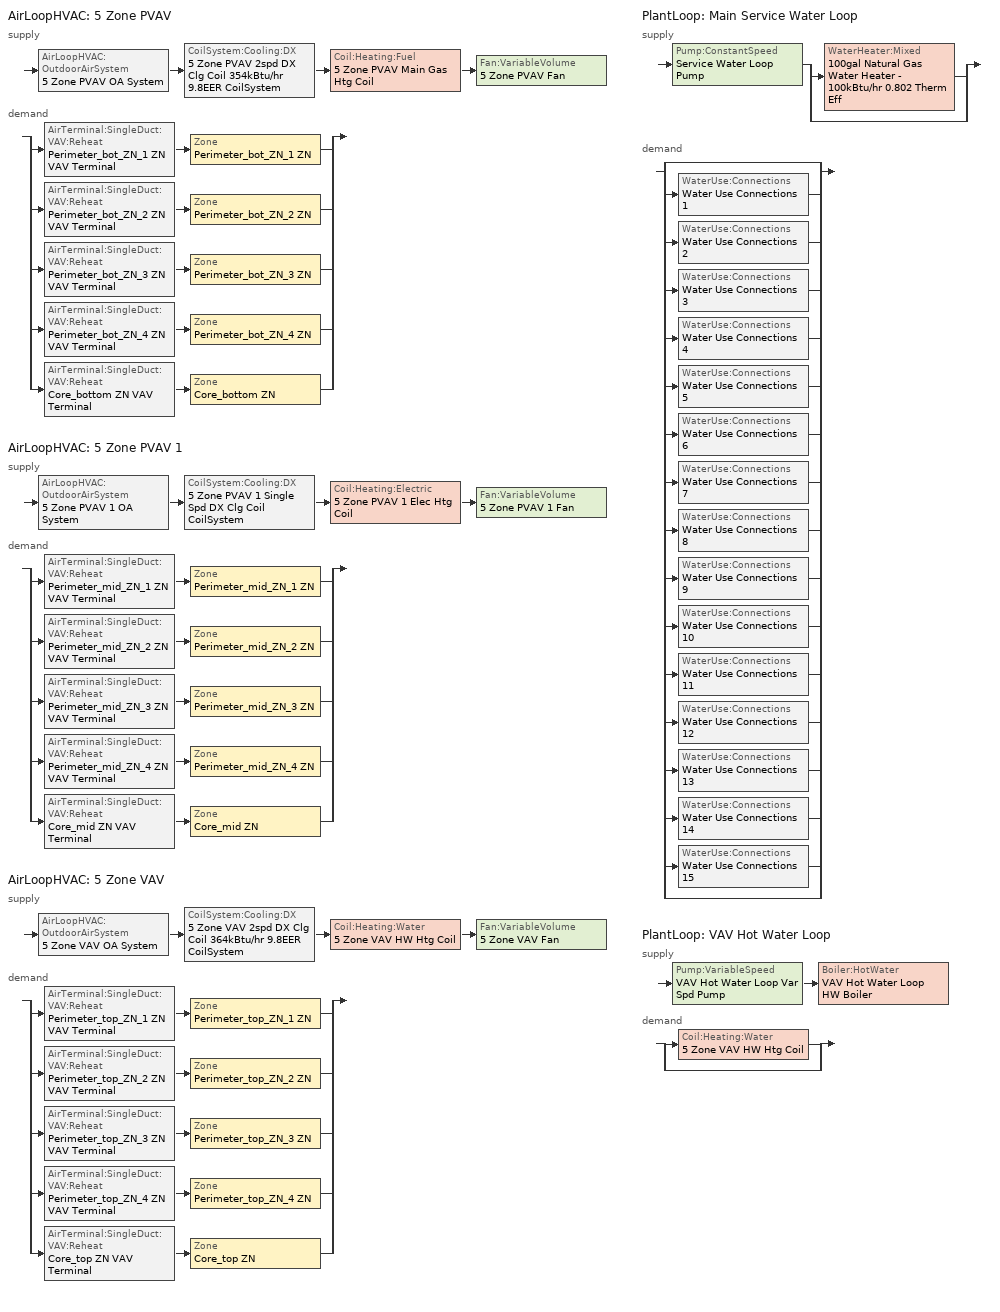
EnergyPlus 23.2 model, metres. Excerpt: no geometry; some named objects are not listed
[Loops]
AirLoopHVAC '5 Zone PVAV'
 supply: AirLoopHVAC:OutdoorAirSystem '5 Zone PVAV OA System' > CoilSystem:Cooling:DX '5 Zone PVAV 2spd DX Clg Coil 354kBtu/hr 9.8EER CoilSystem' > Coil:Heating:Fuel '5 Zone PVAV Main Gas Htg Coil' > Fan:VariableVolume '5 Zone PVAV Fan'
 demand: split
  | AirTerminal:SingleDuct:VAV:Reheat 'Perimeter_bot_ZN_1 ZN VAV Terminal' > Zone 'Perimeter_bot_ZN_1 ZN'
  | AirTerminal:SingleDuct:VAV:Reheat 'Perimeter_bot_ZN_2 ZN VAV Terminal' > Zone 'Perimeter_bot_ZN_2 ZN'
  | AirTerminal:SingleDuct:VAV:Reheat 'Perimeter_bot_ZN_3 ZN VAV Terminal' > Zone 'Perimeter_bot_ZN_3 ZN'
  | AirTerminal:SingleDuct:VAV:Reheat 'Perimeter_bot_ZN_4 ZN VAV Terminal' > Zone 'Perimeter_bot_ZN_4 ZN'
  | AirTerminal:SingleDuct:VAV:Reheat 'Core_bottom ZN VAV Terminal' > Zone 'Core_bottom ZN'
AirLoopHVAC '5 Zone PVAV 1'
 supply: AirLoopHVAC:OutdoorAirSystem '5 Zone PVAV 1 OA System' > CoilSystem:Cooling:DX '5 Zone PVAV 1 Single Spd DX Clg Coil CoilSystem' > Coil:Heating:Electric '5 Zone PVAV 1 Elec Htg Coil' > Fan:VariableVolume '5 Zone PVAV 1 Fan'
 demand: split
  | AirTerminal:SingleDuct:VAV:Reheat 'Perimeter_mid_ZN_1 ZN VAV Terminal' > Zone 'Perimeter_mid_ZN_1 ZN'
  | AirTerminal:SingleDuct:VAV:Reheat 'Perimeter_mid_ZN_2 ZN VAV Terminal' > Zone 'Perimeter_mid_ZN_2 ZN'
  | AirTerminal:SingleDuct:VAV:Reheat 'Perimeter_mid_ZN_3 ZN VAV Terminal' > Zone 'Perimeter_mid_ZN_3 ZN'
  | AirTerminal:SingleDuct:VAV:Reheat 'Perimeter_mid_ZN_4 ZN VAV Terminal' > Zone 'Perimeter_mid_ZN_4 ZN'
  | AirTerminal:SingleDuct:VAV:Reheat 'Core_mid ZN VAV Terminal' > Zone 'Core_mid ZN'
AirLoopHVAC '5 Zone VAV'
 supply: AirLoopHVAC:OutdoorAirSystem '5 Zone VAV OA System' > CoilSystem:Cooling:DX '5 Zone VAV 2spd DX Clg Coil 364kBtu/hr 9.8EER CoilSystem' > Coil:Heating:Water '5 Zone VAV HW Htg Coil' > Fan:VariableVolume '5 Zone VAV Fan'
 demand: split
  | AirTerminal:SingleDuct:VAV:Reheat 'Perimeter_top_ZN_1 ZN VAV Terminal' > Zone 'Perimeter_top_ZN_1 ZN'
  | AirTerminal:SingleDuct:VAV:Reheat 'Perimeter_top_ZN_2 ZN VAV Terminal' > Zone 'Perimeter_top_ZN_2 ZN'
  | AirTerminal:SingleDuct:VAV:Reheat 'Perimeter_top_ZN_3 ZN VAV Terminal' > Zone 'Perimeter_top_ZN_3 ZN'
  | AirTerminal:SingleDuct:VAV:Reheat 'Perimeter_top_ZN_4 ZN VAV Terminal' > Zone 'Perimeter_top_ZN_4 ZN'
  | AirTerminal:SingleDuct:VAV:Reheat 'Core_top ZN VAV Terminal' > Zone 'Core_top ZN'
PlantLoop 'Main Service Water Loop'
 supply: Pump:ConstantSpeed 'Service Water Loop Pump' > split
  | WaterHeater:Mixed '100gal Natural Gas Water Heater - 100kBtu/hr 0.802 Therm Eff'
  | bypass
 demand: split
  | bypass
  | WaterUse:Connections 'Water Use Connections 1'
  | WaterUse:Connections 'Water Use Connections 2'
  | WaterUse:Connections 'Water Use Connections 3'
  | WaterUse:Connections 'Water Use Connections 4'
  | WaterUse:Connections 'Water Use Connections 5'
  | WaterUse:Connections 'Water Use Connections 6'
  | WaterUse:Connections 'Water Use Connections 7'
  | WaterUse:Connections 'Water Use Connections 8'
  | WaterUse:Connections 'Water Use Connections 9'
  | WaterUse:Connections 'Water Use Connections 10'
  | WaterUse:Connections 'Water Use Connections 11'
  | WaterUse:Connections 'Water Use Connections 12'
  | WaterUse:Connections 'Water Use Connections 13'
  | WaterUse:Connections 'Water Use Connections 14'
  | WaterUse:Connections 'Water Use Connections 15'
  | bypass
PlantLoop 'VAV Hot Water Loop'
 supply: Pump:VariableSpeed 'VAV Hot Water Loop Var Spd Pump' > Boiler:HotWater 'VAV Hot Water Loop HW Boiler'
 demand: split
  | Coil:Heating:Water '5 Zone VAV HW Htg Coil'
  | bypass
[ZoneControl:Thermostat] Temperature Difference Between Cutout And Setpoint {deltaC}=0
Name | Zone or ZoneList | Control Type Schedule | Control 1
Core_bottom ZN Thermostat | Core_bottom ZN | Core_bottom ZN Thermostat Schedule | Office WholeBuilding - Md Office Thermostat 1
Core_mid ZN Thermostat | Core_mid ZN | Core_mid ZN Thermostat Schedule | Office WholeBuilding - Md Office Thermostat 2
Core_top ZN Thermostat | Core_top ZN | Core_top ZN Thermostat Schedule | Office WholeBuilding - Md Office Thermostat 3
Perimeter_bot_ZN_1 ZN Thermostat | Perimeter_bot_ZN_1 ZN | Perimeter_bot_ZN_1 ZN Thermostat Schedule | Office WholeBuilding - Md Office Thermostat 4
Perimeter_bot_ZN_2 ZN Thermostat | Perimeter_bot_ZN_2 ZN | Perimeter_bot_ZN_2 ZN Thermostat Schedule | Office WholeBuilding - Md Office Thermostat 5
Perimeter_bot_ZN_3 ZN Thermostat | Perimeter_bot_ZN_3 ZN | Perimeter_bot_ZN_3 ZN Thermostat Schedule | Office WholeBuilding - Md Office Thermostat 6
Perimeter_bot_ZN_4 ZN Thermostat | Perimeter_bot_ZN_4 ZN | Perimeter_bot_ZN_4 ZN Thermostat Schedule | Office WholeBuilding - Md Office Thermostat 7
Perimeter_mid_ZN_1 ZN Thermostat | Perimeter_mid_ZN_1 ZN | Perimeter_mid_ZN_1 ZN Thermostat Schedule | Office WholeBuilding - Md Office Thermostat 8
Perimeter_mid_ZN_2 ZN Thermostat | Perimeter_mid_ZN_2 ZN | Perimeter_mid_ZN_2 ZN Thermostat Schedule | Office WholeBuilding - Md Office Thermostat 9
Perimeter_mid_ZN_3 ZN Thermostat | Perimeter_mid_ZN_3 ZN | Perimeter_mid_ZN_3 ZN Thermostat Schedule | Office WholeBuilding - Md Office Thermostat 10
Perimeter_mid_ZN_4 ZN Thermostat | Perimeter_mid_ZN_4 ZN | Perimeter_mid_ZN_4 ZN Thermostat Schedule | Office WholeBuilding - Md Office Thermostat 11
Perimeter_top_ZN_1 ZN Thermostat | Perimeter_top_ZN_1 ZN | Perimeter_top_ZN_1 ZN Thermostat Schedule | Office WholeBuilding - Md Office Thermostat 12
Perimeter_top_ZN_2 ZN Thermostat | Perimeter_top_ZN_2 ZN | Perimeter_top_ZN_2 ZN Thermostat Schedule | Office WholeBuilding - Md Office Thermostat 13
Perimeter_top_ZN_3 ZN Thermostat | Perimeter_top_ZN_3 ZN | Perimeter_top_ZN_3 ZN Thermostat Schedule | Office WholeBuilding - Md Office Thermostat 14
Perimeter_top_ZN_4 ZN Thermostat | Perimeter_top_ZN_4 ZN | Perimeter_top_ZN_4 ZN Thermostat Schedule | Office WholeBuilding - Md Office Thermostat 15
[ThermostatSetpoint:DualSetpoint] Heating Setpoint Temperature Schedule=OfficeMedium HTGSETP_SCH_YES_OPTIMUM; Cooling Setpoint Temperature Schedule=OfficeMedium CLGSETP_SCH_YES_OPTIMUM
Office WholeBuilding - Md Office Thermostat 1; Office WholeBuilding - Md Office Thermostat 2; Office WholeBuilding - Md Office Thermostat 3; Office WholeBuilding - Md Office Thermostat 4; Office WholeBuilding - Md Office Thermostat 5; Office WholeBuilding - Md Office Thermostat 6; Office WholeBuilding - Md Office Thermostat 7; Office WholeBuilding - Md Office Thermostat 8; Office WholeBuilding - Md Office Thermostat 9; Office WholeBuilding - Md Office Thermostat 10; Office WholeBuilding - Md Office Thermostat 11; Office WholeBuilding - Md Office Thermostat 12; Office WholeBuilding - Md Office Thermostat 13; Office WholeBuilding - Md Office Thermostat 14; Office WholeBuilding - Md Office Thermostat 15
[AirTerminal:SingleDuct:VAV:Reheat] Availability Schedule=Always On Discrete; Maximum Air Flow Rate {m3/s}=Autosize; Zone Minimum Air Flow Input Method=Constant; Fixed Minimum Air Flow Rate {m3/s}=0; Maximum Hot Water or Steam Flow Rate {m3/s}=Autosize; Minimum Hot Water or Steam Flow Rate {m3/s}=0; Convergence Tolerance=0.001; Damper Heating Action=Normal; Maximum Flow per Zone Floor Area During Reheat {m3/s-m2}=Autocalculate; Maximum Flow Fraction During Reheat=Autocalculate; Maximum Reheat Air Temperature {C}=50
Name | Constant Minimum Air Flow Fraction | Reheat Coil
Core_bottom ZN VAV Terminal | 0.3 | Core_bottom ZN Electric Reheat Coil
Core_mid ZN VAV Terminal | 0.346208 | Core_mid ZN Electric Reheat Coil
Core_top ZN VAV Terminal | 0.341937 | Core_top ZN Electric Reheat Coil
Perimeter_bot_ZN_1 ZN VAV Terminal | 0.3 | Perimeter_bot_ZN_1 ZN Electric Reheat Coil
Perimeter_bot_ZN_2 ZN VAV Terminal | 0.3 | Perimeter_bot_ZN_2 ZN Electric Reheat Coil
Perimeter_bot_ZN_3 ZN VAV Terminal | 0.306262 | Perimeter_bot_ZN_3 ZN Electric Reheat Coil
Perimeter_bot_ZN_4 ZN VAV Terminal | 0.3 | Perimeter_bot_ZN_4 ZN Electric Reheat Coil
Perimeter_mid_ZN_1 ZN VAV Terminal | 0.3 | Perimeter_mid_ZN_1 ZN Electric Reheat Coil
Perimeter_mid_ZN_2 ZN VAV Terminal | 0.3 | Perimeter_mid_ZN_2 ZN Electric Reheat Coil
Perimeter_mid_ZN_3 ZN VAV Terminal | 0.3 | Perimeter_mid_ZN_3 ZN Electric Reheat Coil
Perimeter_mid_ZN_4 ZN VAV Terminal | 0.3 | Perimeter_mid_ZN_4 ZN Electric Reheat Coil
Perimeter_top_ZN_1 ZN VAV Terminal | 0.3 | Perimeter_top_ZN_1 ZN Electric Reheat Coil
Perimeter_top_ZN_2 ZN VAV Terminal | 0.3 | Perimeter_top_ZN_2 ZN Electric Reheat Coil
Perimeter_top_ZN_3 ZN VAV Terminal | 0.3 | Perimeter_top_ZN_3 ZN Electric Reheat Coil
Perimeter_top_ZN_4 ZN VAV Terminal | 0.3 | Perimeter_top_ZN_4 ZN Electric Reheat Coil
[Coil:Heating:Electric] Efficiency=1; Nominal Capacity {W}=Autosize
Name | Availability Schedule
Core_bottom ZN Electric Reheat Coil; Core_mid ZN Electric Reheat Coil; Core_top ZN Electric Reheat Coil; Perimeter_bot_ZN_1 ZN Electric Reheat Coil; Perimeter_bot_ZN_2 ZN Electric Reheat Coil; Perimeter_bot_ZN_3 ZN Electric Reheat Coil; Perimeter_bot_ZN_4 ZN Electric Reheat Coil; Perimeter_mid_ZN_1 ZN Electric Reheat Coil; Perimeter_mid_ZN_2 ZN Electric Reheat Coil; Perimeter_mid_ZN_3 ZN Electric Reheat Coil; Perimeter_mid_ZN_4 ZN Electric Reheat Coil; Perimeter_top_ZN_1 ZN Electric Reheat Coil; Perimeter_top_ZN_2 ZN Electric Reheat Coil; Perimeter_top_ZN_3 ZN Electric Reheat Coil; Perimeter_top_ZN_4 ZN Electric Reheat Coil | Always On Discrete
5 Zone PVAV 1 Elec Htg Coil | Always On Discrete hvac_library
[Zone equipment]
Core_bottom ZN: Core_bottom ZN VAV Terminal
Core_mid ZN: Core_mid ZN VAV Terminal
Core_top ZN: Core_top ZN VAV Terminal
Perimeter_bot_ZN_1 ZN: Perimeter_bot_ZN_1 ZN VAV Terminal
Perimeter_bot_ZN_2 ZN: Perimeter_bot_ZN_2 ZN VAV Terminal
Perimeter_bot_ZN_3 ZN: Perimeter_bot_ZN_3 ZN VAV Terminal
Perimeter_bot_ZN_4 ZN: Perimeter_bot_ZN_4 ZN VAV Terminal
Perimeter_mid_ZN_1 ZN: Perimeter_mid_ZN_1 ZN VAV Terminal
Perimeter_mid_ZN_2 ZN: Perimeter_mid_ZN_2 ZN VAV Terminal
Perimeter_mid_ZN_3 ZN: Perimeter_mid_ZN_3 ZN VAV Terminal
Perimeter_mid_ZN_4 ZN: Perimeter_mid_ZN_4 ZN VAV Terminal
Perimeter_top_ZN_1 ZN: Perimeter_top_ZN_1 ZN VAV Terminal
Perimeter_top_ZN_2 ZN: Perimeter_top_ZN_2 ZN VAV Terminal
Perimeter_top_ZN_3 ZN: Perimeter_top_ZN_3 ZN VAV Terminal
Perimeter_top_ZN_4 ZN: Perimeter_top_ZN_4 ZN VAV Terminal
[Sizing:Zone] Zone Cooling Design Supply Air Temperature Input Method=SupplyAirTemperature; Zone Cooling Design Supply Air Temperature {C}=12.7778; Zone Cooling Design Supply Air Temperature Difference {deltaC}=11.11; Zone Heating Design Supply Air Temperature Input Method=SupplyAirTemperature; Zone Heating Design Supply Air Temperature {C}=50; Zone Heating Design Supply Air Temperature Difference {deltaC}=11.11; Zone Cooling Design Supply Air Humidity Ratio {kgWater/kgDryAir}=0.0085; Zone Heating Design Supply Air Humidity Ratio {kgWater/kgDryAir}=0.008; Cooling Design Air Flow Method=DesignDay; Cooling Design Air Flow Rate {m3/s}=0; Cooling Minimum Air Flow per Zone Floor Area {m3/s-m2}=0.000762; Cooling Minimum Air Flow {m3/s}=0; Cooling Minimum Air Flow Fraction=0; Heating Design Air Flow Method=DesignDay; Heating Design Air Flow Rate {m3/s}=0; Heating Maximum Air Flow per Zone Floor Area {m3/s-m2}=0.002032; Heating Maximum Air Flow {m3/s}=0.141576; Heating Maximum Air Flow Fraction=0.3; Account for Dedicated Outdoor Air System=No; Zone Load Sizing Method=Sensible Load Only No Latent Load; Zone Latent Cooling Design Supply Air Humidity Ratio Input Method=HumidityRatioDifference; Zone Cooling Design Supply Air Humidity Ratio Difference {kgWater/kgDryAir}=0.005; Zone Latent Heating Design Supply Air Humidity Ratio Input Method=HumidityRatioDifference; Zone Humidification Design Supply Air Humidity Ratio Difference {kgWater/kgDryAir}=0.005
Name | Design Specification Outdoor Air Object
Core_bottom ZN | Core_bottom ZN DSOA Space List
Core_mid ZN | Core_mid ZN DSOA Space List
Core_top ZN | Core_top ZN DSOA Space List
Perimeter_bot_ZN_1 ZN | Perimeter_bot_ZN_1 ZN DSOA Space List
Perimeter_bot_ZN_2 ZN | Perimeter_bot_ZN_2 ZN DSOA Space List
Perimeter_bot_ZN_3 ZN | Perimeter_bot_ZN_3 ZN DSOA Space List
Perimeter_bot_ZN_4 ZN | Perimeter_bot_ZN_4 ZN DSOA Space List
Perimeter_mid_ZN_1 ZN | Perimeter_mid_ZN_1 ZN DSOA Space List
Perimeter_mid_ZN_2 ZN | Perimeter_mid_ZN_2 ZN DSOA Space List
Perimeter_mid_ZN_3 ZN | Perimeter_mid_ZN_3 ZN DSOA Space List
Perimeter_mid_ZN_4 ZN | Perimeter_mid_ZN_4 ZN DSOA Space List
Perimeter_top_ZN_1 ZN | Perimeter_top_ZN_1 ZN DSOA Space List
Perimeter_top_ZN_2 ZN | Perimeter_top_ZN_2 ZN DSOA Space List
Perimeter_top_ZN_3 ZN | Perimeter_top_ZN_3 ZN DSOA Space List
Perimeter_top_ZN_4 ZN | Perimeter_top_ZN_4 ZN DSOA Space List
[Controller:MechanicalVentilation] Availability Schedule=OfficeMedium MinOA_MotorizedDamper_Sched; Demand Controlled Ventilation=No; System Outdoor Air Method=Standard62.1VentilationRateProcedure; Design Specification Outdoor Air Object Name 1=Office WholeBuilding - Md Office Ventilation; Design Specification Outdoor Air Object Name 2=Office WholeBuilding - Md Office Ventilation; Design Specification Outdoor Air Object Name 3=Office WholeBuilding - Md Office Ventilation; Design Specification Outdoor Air Object Name 4=Office WholeBuilding - Md Office Ventilation; Design Specification Outdoor Air Object Name 5=Office WholeBuilding - Md Office Ventilation
Name | Zone or ZoneList Name 1 | Zone or ZoneList Name 2 | Zone or ZoneList Name 3 | Zone or ZoneList Name 4 | Zone or ZoneList Name 5
5 Zone PVAV Ventilation Controller | Core_bottom ZN | Perimeter_bot_ZN_1 ZN | Perimeter_bot_ZN_2 ZN | Perimeter_bot_ZN_3 ZN | Perimeter_bot_ZN_4 ZN
5 Zone PVAV 1 Ventilation Controller | Core_mid ZN | Perimeter_mid_ZN_1 ZN | Perimeter_mid_ZN_2 ZN | Perimeter_mid_ZN_3 ZN | Perimeter_mid_ZN_4 ZN
5 Zone PVAV 2 Ventilation Controller | Core_top ZN | Perimeter_top_ZN_1 ZN | Perimeter_top_ZN_2 ZN | Perimeter_top_ZN_3 ZN | Perimeter_top_ZN_4 ZN
[DesignSpecification:OutdoorAir]
Office WholeBuilding - Md Office Ventilation: Outdoor Air Method=Sum; Outdoor Air Flow per Person {m3/s-person}=0; Outdoor Air Flow per Zone Floor Area {m3/s-m2}=0.0004318; Outdoor Air Flow per Zone {m3/s}=0; Outdoor Air Flow Air Changes per Hour {1/hr}=0
[DesignSpecification:OutdoorAir:SpaceList] Space Design Specification Outdoor Air Object Name 1=Office WholeBuilding - Md Office Ventilation
Name | Space Name 1
Core_bottom ZN DSOA Space List | Core_bottom
Core_mid ZN DSOA Space List | Core_mid
Core_top ZN DSOA Space List | Core_top
Perimeter_bot_ZN_1 ZN DSOA Space List | Perimeter_bot_ZN_1
Perimeter_bot_ZN_2 ZN DSOA Space List | Perimeter_bot_ZN_2
Perimeter_bot_ZN_3 ZN DSOA Space List | Perimeter_bot_ZN_3
Perimeter_bot_ZN_4 ZN DSOA Space List | Perimeter_bot_ZN_4
Perimeter_mid_ZN_1 ZN DSOA Space List | Perimeter_mid_ZN_1
Perimeter_mid_ZN_2 ZN DSOA Space List | Perimeter_mid_ZN_2
Perimeter_mid_ZN_3 ZN DSOA Space List | Perimeter_mid_ZN_3
Perimeter_mid_ZN_4 ZN DSOA Space List | Perimeter_mid_ZN_4
Perimeter_top_ZN_1 ZN DSOA Space List | Perimeter_top_ZN_1
Perimeter_top_ZN_2 ZN DSOA Space List | Perimeter_top_ZN_2
Perimeter_top_ZN_3 ZN DSOA Space List | Perimeter_top_ZN_3
Perimeter_top_ZN_4 ZN DSOA Space List | Perimeter_top_ZN_4
[AirLoopHVAC] Design Supply Air Flow Rate {m3/s}=AutoSize; Design Return Air Flow Fraction of Supply Air Flow=1
5 Zone PVAV; 5 Zone PVAV 1; 5 Zone VAV
[Sizing:System] Type of Load to Size On=Sensible; Design Outdoor Air Flow Rate {m3/s}=1.19517; Central Heating Maximum System Air Flow Ratio=0.3; Preheat Design Temperature {C}=7.22222; Preheat Design Humidity Ratio {kgWater/kgDryAir}=0.008; Precool Design Temperature {C}=12.7778; Precool Design Humidity Ratio {kgWater/kgDryAir}=0.008; Central Cooling Design Supply Air Temperature {C}=12.7778; Central Heating Design Supply Air Temperature {C}=12.7778; Type of Zone Sum to Use=Coincident; 100% Outdoor Air in Cooling=No; 100% Outdoor Air in Heating=No; Central Cooling Design Supply Air Humidity Ratio {kgWater/kgDryAir}=0.0085; Central Heating Design Supply Air Humidity Ratio {kgWater/kgDryAir}=0.008; Cooling Supply Air Flow Rate Method=DesignDay; Cooling Supply Air Flow Rate {m3/s}=0; Cooling Supply Air Flow Rate Per Floor Area {m3/s-m2}=0.00996765; Cooling Fraction of Autosized Cooling Supply Air Flow Rate=1; Cooling Supply Air Flow Rate Per Unit Cooling Capacity {m3/s-W}=3.94755e-05; Heating Supply Air Flow Rate Method=DesignDay; Heating Supply Air Flow Rate {m3/s}=0; Heating Supply Air Flow Rate Per Floor Area {m3/s-m2}=0.00996765; Heating Fraction of Autosized Heating Supply Air Flow Rate=1; Heating Fraction of Autosized Cooling Supply Air Flow Rate=1; Heating Supply Air Flow Rate Per Unit Heating Capacity {m3/s-W}=3.15882e-05; System Outdoor Air Method=ZoneSum; Zone Maximum Outdoor Air Fraction=1; Cooling Design Capacity Method=CoolingDesignCapacity; Cooling Design Capacity {W}=Autosize; Cooling Design Capacity Per Floor Area {W/m2}=234.7; Fraction of Autosized Cooling Design Capacity=1; Heating Design Capacity Method=HeatingDesignCapacity; Heating Design Capacity {W}=Autosize; Heating Design Capacity Per Floor Area {W/m2}=157; Fraction of Autosized Heating Design Capacity=1; Central Cooling Capacity Control Method=OnOff
5 Zone PVAV; 5 Zone PVAV 1; 5 Zone VAV
[Controller:OutdoorAir] Minimum Outdoor Air Flow Rate {m3/s}=0; Maximum Outdoor Air Flow Rate {m3/s}=Autosize; Economizer Control Type=DifferentialDryBulb; Economizer Control Action Type=ModulateFlow; Lockout Type=NoLockout; Minimum Limit Type=FixedMinimum; Minimum Outdoor Air Schedule=OfficeMedium MinOA_MotorizedDamper_Sched; High Humidity Control=No; Control High Indoor Humidity Based on Outdoor Humidity Ratio=Yes; Heat Recovery Bypass Control Type=BypassWhenWithinEconomizerLimits; Economizer Operation Staging=InterlockedWithMechanicalCooling
Name | Mechanical Ventilation Controller
Controller Outdoor Air 1 | 5 Zone PVAV Ventilation Controller
Controller Outdoor Air 2 | 5 Zone PVAV 1 Ventilation Controller
Controller Outdoor Air 3 | 5 Zone PVAV 2 Ventilation Controller
[SetpointManager:MixedAir] Control Variable=Temperature
Name | Setpoint Node or NodeList
5 Zone PVAV Mixed Air Node OS Default SPM | 5 Zone PVAV Mixed Air Node
5 Zone PVAV 2spd DX Clg Coil 354kBtu/hr 9.8EER Outlet Air Node OS Default SPM | 5 Zone PVAV 2spd DX Clg Coil 354kBtu/hr 9.8EER Outlet Air Node
5 Zone PVAV Main Gas Htg Coil Outlet Air Node OS Default SPM | 5 Zone PVAV Main Gas Htg Coil Outlet Air Node
5 Zone PVAV 1 Mixed Air Node OS Default SPM | 5 Zone PVAV 1 Mixed Air Node
Node 1 OS Default SPM; Node 2 OS Default SPM
5 Zone VAV Mixed Air Node OS Default SPM | 5 Zone VAV Mixed Air Node
5 Zone PVAV 2 2spd DX Clg Coil 364kBtu/hr 9.8EER Outlet Air Node OS Default SPM | 5 Zone PVAV 2 2spd DX Clg Coil 364kBtu/hr 9.8EER Outlet Air Node
5 Zone VAV HW Htg Coil Outlet Node OS Default SPM | 5 Zone VAV HW Htg Coil Outlet Node
[CoilSystem:Cooling:DX]
Name | Availability Schedule | Cooling Coil
5 Zone PVAV 2spd DX Clg Coil 354kBtu/hr 9.8EER CoilSystem | Always On Discrete | 5 Zone PVAV 2spd DX Clg Coil 354kBtu/hr 9.8EER
5 Zone PVAV 1 Single Spd DX Clg Coil CoilSystem | Always On Discrete hvac_library | 5 Zone PVAV 1 Single Spd DX Clg Coil
5 Zone VAV 2spd DX Clg Coil 364kBtu/hr 9.8EER CoilSystem | Always On Discrete | 5 Zone VAV 2spd DX Clg Coil 364kBtu/hr 9.8EER
[Coil:Cooling:DX:TwoSpeed] Availability Schedule=Always On Discrete; High Speed Gross Rated Total Cooling Capacity {W}=Autosize; High Speed Rated Sensible Heat Ratio=Autosize; High Speed Gross Rated Cooling COP {W/W}=3.39929; High Speed Rated Air Flow Rate {m3/s}=Autosize; High Speed Rated Evaporator Fan Power Per Volume Flow Rate 2017 {W/(m3/s)}=773.3; High Speed Rated Evaporator Fan Power Per Volume Flow Rate 2023 {W/(m3/s)}=934.4; Unit Internal Static Air Pressure {Pa}=773.3; Total Cooling Capacity Function of Temperature Curve=PSZ-AC_Unitary_PackagecoolCapFT; Total Cooling Capacity Function of Flow Fraction Curve=PSZ-AC_Unitary_PackagecoolFFF; Energy Input Ratio Function of Temperature Curve=PSZ-AC DX Unitary Package EIRFT; Energy Input Ratio Function of Flow Fraction Curve=PSZ-AC_Unitary_PackagecoolEIRFFF; Part Load Fraction Correlation Curve=PSZ-AC_Unitary_PackagecoolPLR; Low Speed Gross Rated Total Cooling Capacity {W}=Autosize; Low Speed Gross Rated Sensible Heat Ratio=0.69; Low Speed Gross Rated Cooling COP {W/W}=3.39929; Low Speed Rated Air Flow Rate {m3/s}=Autosize; Low Speed Rated Evaporator Fan Power Per Volume Flow Rate 2017 {W/(m3/s)}=773.3; Low Speed Rated Evaporator Fan Power Per Volume Flow Rate 2023 {W/(m3/s)}=934.4; Low Speed Total Cooling Capacity Function of Temperature Curve=PSZ-AC_Unitary_PackagecoolCapFT; Low Speed Energy Input Ratio Function of Temperature Curve=PSZ-AC DX Unitary Package EIRFT; Condenser Type=AirCooled; Minimum Outdoor Dry-Bulb Temperature for Compressor Operation {C}=-25; High Speed Evaporative Condenser Effectiveness=0; High Speed Evaporative Condenser Air Flow Rate {m3/s}=Autosize; High Speed Evaporative Condenser Pump Rated Power Consumption {W}=Autosize; Low Speed Evaporative Condenser Effectiveness=0; Low Speed Evaporative Condenser Air Flow Rate {m3/s}=Autosize; Low Speed Evaporative Condenser Pump Rated Power Consumption {W}=Autosize; Basin Heater Capacity {W/K}=10; Basin Heater Setpoint Temperature {C}=2
5 Zone PVAV 2spd DX Clg Coil 354kBtu/hr 9.8EER; 5 Zone VAV 2spd DX Clg Coil 364kBtu/hr 9.8EER
[Coil:Heating:Fuel]
5 Zone PVAV Main Gas Htg Coil: Availability Schedule=Always On Discrete; Fuel Type=NaturalGas; Burner Efficiency=0.8; Nominal Capacity {W}=AutoSize; On Cycle Parasitic Electric Load {W}=0; Off Cycle Parasitic Fuel Load {W}=0
[Fan:VariableVolume] Availability Schedule=OfficeMedium HVACOperationSchd; Pressure Rise {Pa}=1389.92; Maximum Flow Rate {m3/s}=AutoSize; Fan Power Minimum Flow Rate Input Method=Fraction; Fan Power Minimum Flow Fraction=0.25; Fan Power Minimum Air Flow Rate {m3/s}=0; Motor In Airstream Fraction=1; Fan Power Coefficient 1=0.04076; Fan Power Coefficient 2=0.0881; Fan Power Coefficient 3=-0.0729; Fan Power Coefficient 4=0.9437; Fan Power Coefficient 5=0
Name | Fan Total Efficiency | Motor Efficiency
5 Zone PVAV Fan; 5 Zone PVAV 1 Fan | 0.6006 | 0.924
5 Zone VAV Fan | 0.6045 | 0.93
[SetpointManager:Warmest] Control Variable=Temperature; Minimum Setpoint Temperature {C}=12.7778; Maximum Setpoint Temperature {C}=15.5556; Strategy=MaximumTemperature
Name | HVAC Air Loop | Setpoint Node or NodeList
5 Zone PVAV SAT Warmest Reset | 5 Zone PVAV | 5 Zone PVAV Supply Outlet Node
5 Zone PVAV 1 SAT Warmest Reset | 5 Zone PVAV 1 | 5 Zone PVAV 1 Supply Outlet Node
5 Zone VAV SAT Warmest Reset | 5 Zone VAV | 5 Zone VAV Supply Outlet Node
[Coil:Cooling:DX:SingleSpeed]
5 Zone PVAV 1 Single Spd DX Clg Coil: Availability Schedule=Always On Discrete hvac_library; Gross Rated Total Cooling Capacity {W}=Autosize; Gross Rated Sensible Heat Ratio=Autosize; Gross Rated Cooling COP {W/W}=3; Rated Air Flow Rate {m3/s}=Autosize; Rated Evaporator Fan Power Per Volume Flow Rate 2017 {W/(m3/s)}=773.3; Rated Evaporator Fan Power Per Volume Flow Rate 2023 {W/(m3/s)}=934.4; Total Cooling Capacity Function of Temperature Curve=OS:Curve:Biquadratic 1; Total Cooling Capacity Function of Flow Fraction Curve=OS:Curve:Quadratic 1; Energy Input Ratio Function of Temperature Curve=OS:Curve:Biquadratic 2; Energy Input Ratio Function of Flow Fraction Curve=OS:Curve:Quadratic 2; Part Load Fraction Correlation Curve=OS:Curve:Quadratic 3; Minimum Outdoor Dry-Bulb Temperature for Compressor Operation {C}=-25; Nominal Time for Condensate Removal to Begin {s}=0; Ratio of Initial Moisture Evaporation Rate and Steady State Latent Capacity=0; Maximum Cycling Rate {cycles/hr}=0; Latent Capacity Time Constant {s}=0; Condenser Type=AirCooled; Evaporative Condenser Effectiveness=0; Evaporative Condenser Air Flow Rate {m3/s}=Autosize; Evaporative Condenser Pump Rated Power Consumption {W}=Autosize; Crankcase Heater Capacity {W}=0; Maximum Outdoor Dry-Bulb Temperature for Crankcase Heater Operation {C}=0; Basin Heater Capacity {W/K}=0; Basin Heater Setpoint Temperature {C}=10
[Controller:WaterCoil]
Controller Water Coil 1: Control Variable=Temperature; Action=Normal; Actuator Variable=Flow; Controller Convergence Tolerance {deltaC}=Autosize; Maximum Actuated Flow {m3/s}=Autosize; Minimum Actuated Flow {m3/s}=0
[Coil:Heating:Water]
5 Zone VAV HW Htg Coil: Availability Schedule=Always On Discrete hvac_library; U-Factor Times Area Value {W/K}=Autosize; Maximum Water Flow Rate {m3/s}=Autosize; Performance Input Method=UFactorTimesAreaAndDesignWaterFlowRate; Rated Capacity {W}=Autosize; Rated Inlet Water Temperature {C}=82.2; Rated Inlet Air Temperature {C}=16.6; Rated Outlet Water Temperature {C}=71.1; Rated Outlet Air Temperature {C}=32.2; Rated Ratio for Air and Water Convection=0.5
[PlantLoop] Fluid Type=Water; Maximum Loop Flow Rate {m3/s}=Autosize; Minimum Loop Flow Rate {m3/s}=0; Plant Loop Volume {m3}=Autocalculate; Load Distribution Scheme=Optimal; Plant Loop Demand Calculation Scheme=SingleSetpoint; Common Pipe Simulation=None
Name | Plant Equipment Operation Scheme | Maximum Loop Temperature {C} | Minimum Loop Temperature {C}
Main Service Water Loop | Main Service Water Loop Operation Schemes | 60 | 10
VAV Hot Water Loop | VAV Hot Water Loop Operation Schemes | 100 | 0
[Sizing:Plant] Loop Type=Heating; Sizing Option=NonCoincident; Zone Timesteps in Averaging Window=1; Coincident Sizing Factor Mode=None
Name | Design Loop Exit Temperature {C} | Loop Design Temperature Difference {deltaC}
Main Service Water Loop | 60 | 5
VAV Hot Water Loop | 82 | 11
[Pump:ConstantSpeed]
Service Water Loop Pump: Design Flow Rate {m3/s}=Autosize; Design Pump Head {Pa}=29891; Design Power Consumption {W}=Autosize; Motor Efficiency=0.7; Fraction of Motor Inefficiencies to Fluid Stream=0; Pump Control Type=Intermittent; Design Power Sizing Method=PowerPerFlowPerPressure; Design Electric Power per Unit Flow Rate {W/(m3/s)}=348701.1; Design Shaft Power per Unit Flow Rate per Unit Head {W-s/m3-Pa}=1.28205
[WaterHeater:Mixed]
100gal Natural Gas Water Heater - 100kBtu/hr 0.802 Therm Eff: Tank Volume {m3}=0.378541; Setpoint Temperature Schedule=Service Water Loop Temp - 140F; Deadband Temperature Difference {deltaC}=2; Maximum Temperature Limit {C}=82.2222; Heater Control Type=Cycle; Heater Maximum Capacity {W}=29307.1; Heater Ignition Minimum Flow Rate {m3/s}=0; Heater Ignition Delay {s}=0; Heater Fuel Type=NaturalGas; Heater Thermal Efficiency=0.802329; Off Cycle Parasitic Fuel Consumption Rate {W}=1276.95; Off Cycle Parasitic Fuel Type=NaturalGas; Off Cycle Parasitic Heat Fraction to Tank=0.8; On Cycle Parasitic Fuel Consumption Rate {W}=1276.95; On Cycle Parasitic Fuel Type=NaturalGas; On Cycle Parasitic Heat Fraction to Tank=0; Ambient Temperature Indicator=Zone; Ambient Temperature Zone=Core_bottom ZN; Off Cycle Loss Coefficient to Ambient Temperature {W/K}=7.56156; Off Cycle Loss Fraction to Zone=1; On Cycle Loss Coefficient to Ambient Temperature {W/K}=7.56156; On Cycle Loss Fraction to Zone=1; Use Side Effectiveness=1; Source Side Effectiveness=1; Use Side Design Flow Rate {m3/s}=Autosize; Source Side Design Flow Rate {m3/s}=Autosize; Indirect Water Heating Recovery Time {hr}=1.5; Source Side Flow Control Mode=IndirectHeatPrimarySetpoint
[WaterHeater:Sizing]
100gal Natural Gas Water Heater - 100kBtu/hr 0.802 Therm Eff: Design Mode=PeakDraw; Time Storage Can Meet Peak Draw {hr}=0.538503; Time for Tank Recovery {hr}=0; Nominal Tank Volume for Autosizing Plant Connections {m3}=1
[SetpointManager:Scheduled] Control Variable=Temperature
Name | Schedule | Setpoint Node or NodeList
Service hot water setpoint manager | Service Water Loop Temp - 140F | Main Service Water Loop Supply Outlet Node
VAV Hot Water Loop Scheduled HW Temp | Hot Water Temperature | VAV Hot Water Loop Supply Outlet Node
[WaterUse:Connections]
Name | Water Use Equipment Name 1
Water Use Connections 1 | Core_bottom Service Water Use 0.17gal/min
Water Use Connections 2 | Core_mid Service Water Use 0.17gal/min
Water Use Connections 3 | Core_top Service Water Use 0.17gal/min
Water Use Connections 4 | Perimeter_bot_zn_1 Service Water Use 0.04gal/min
Water Use Connections 5 | Perimeter_bot_zn_2 Service Water Use 0.02gal/min
Water Use Connections 6 | Perimeter_bot_zn_3 Service Water Use 0.04gal/min
Water Use Connections 7 | Perimeter_bot_zn_4 Service Water Use 0.02gal/min
Water Use Connections 8 | Perimeter_mid_zn_1 Service Water Use 0.04gal/min
Water Use Connections 9 | Perimeter_mid_zn_2 Service Water Use 0.02gal/min
Water Use Connections 10 | Perimeter_mid_zn_3 Service Water Use 0.04gal/min
Water Use Connections 11 | Perimeter_mid_zn_4 Service Water Use 0.02gal/min
Water Use Connections 12 | Perimeter_top_zn_1 Service Water Use 0.04gal/min
Water Use Connections 13 | Perimeter_top_zn_2 Service Water Use 0.02gal/min
Water Use Connections 14 | Perimeter_top_zn_3 Service Water Use 0.04gal/min
Water Use Connections 15 | Perimeter_top_zn_4 Service Water Use 0.02gal/min
[WaterUse:Equipment] Flow Rate Fraction Schedule=OfficeMedium BLDG_SWH_SCH; Target Temperature Schedule=Mixed Water At Faucet Temp - 110F; Sensible Fraction Schedule=Fraction Sensible - 0.2; Latent Fraction Schedule=Fraction Latent - 0.05
Name | Peak Flow Rate {m3/s}
Core_bottom Service Water Use 0.17gal/min; Core_mid Service Water Use 0.17gal/min; Core_top Service Water Use 0.17gal/min | 1.05864e-05
Perimeter_bot_zn_1 Service Water Use 0.04gal/min; Perimeter_bot_zn_3 Service Water Use 0.04gal/min; Perimeter_mid_zn_1 Service Water Use 0.04gal/min; Perimeter_mid_zn_3 Service Water Use 0.04gal/min; Perimeter_top_zn_1 Service Water Use 0.04gal/min; Perimeter_top_zn_3 Service Water Use 0.04gal/min | 2.23171e-06
Perimeter_bot_zn_2 Service Water Use 0.02gal/min; Perimeter_mid_zn_2 Service Water Use 0.02gal/min; Perimeter_top_zn_2 Service Water Use 0.02gal/min | 1.41286e-06
Perimeter_bot_zn_4 Service Water Use 0.02gal/min; Perimeter_mid_zn_4 Service Water Use 0.02gal/min; Perimeter_top_zn_4 Service Water Use 0.02gal/min | 1.41277e-06
[PlantEquipmentOperationSchemes] Control Scheme Object Type 1=PlantEquipmentOperation:HeatingLoad; Control Scheme Schedule Name 1=Always On Discrete
Name | Control Scheme Name 1
Main Service Water Loop Operation Schemes | Main Service Water Loop Heating Operation Scheme
VAV Hot Water Loop Operation Schemes | VAV Hot Water Loop Heating Operation Scheme
[PlantEquipmentOperation:HeatingLoad] Load Range Lower Limit 1 {W}=0; Load Range Upper Limit 1 {W}=1000000000
Name | Range Equipment List Name 1
Main Service Water Loop Heating Operation Scheme | Main Service Water Loop Heating Equipment List
VAV Hot Water Loop Heating Operation Scheme | VAV Hot Water Loop Heating Equipment List
[PlantEquipmentList]
Main Service Water Loop Heating Equipment List: WaterHeater:Mixed, 100gal Natural Gas Water Heater - 100kBtu/hr 0.802 Therm Eff
VAV Hot Water Loop Heating Equipment List: Boiler:HotWater, VAV Hot Water Loop HW Boiler
[Pump:VariableSpeed]
VAV Hot Water Loop Var Spd Pump: Design Maximum Flow Rate {m3/s}=Autosize; Design Pump Head {Pa}=179352; Design Power Consumption {W}=Autosize; Motor Efficiency=0.9; Fraction of Motor Inefficiencies to Fluid Stream=0; Coefficient 1 of the Part Load Performance Curve=0; Coefficient 2 of the Part Load Performance Curve=1; Coefficient 3 of the Part Load Performance Curve=0; Coefficient 4 of the Part Load Performance Curve=0; Design Minimum Flow Rate {m3/s}=0; Pump Control Type=Continuous; Skin Loss Radiative Fraction=0.5; Design Power Sizing Method=PowerPerFlowPerPressure; Design Electric Power per Unit Flow Rate {W/(m3/s)}=348701.1; Design Shaft Power per Unit Flow Rate per Unit Head {W/((m3/s)-Pa)}=1.28205; Design Minimum Flow Rate Fraction=0
[Boiler:HotWater]
VAV Hot Water Loop HW Boiler: Fuel Type=NaturalGas; Nominal Capacity {W}=Autosize; Nominal Thermal Efficiency=0.8; Efficiency Curve Temperature Evaluation Variable=LeavingBoiler; Normalized Boiler Efficiency Curve=Boiler Efficiency; Design Water Flow Rate {m3/s}=Autosize; Minimum Part Load Ratio=0; Maximum Part Load Ratio=1; Optimum Part Load Ratio=1; Water Outlet Upper Temperature Limit {C}=99; Boiler Flow Mode=NotModulated; On Cycle Parasitic Electric Load {W}=0; Sizing Factor=1; Off Cycle Parasitic Fuel Load {W}=0
[Schedule:Day:Interval]
OfficeMedium HTGSETP_SCH_YES_OPTIMUM Default; OfficeMedium HTGSETP_SCH_YES_OPTIMUM Summer Design Day: No, 24:00, 15.6
OfficeMedium HTGSETP_SCH_YES_OPTIMUM Wkdy Day: No, 05:00, 15.6, 06:00, 17.8, 07:00, 20, 22:00, 21, 24:00, 15.6
OfficeMedium HTGSETP_SCH_YES_OPTIMUM Sat Day: No, 05:00, 15.6, 06:00, 17.8, 07:00, 20, 17:00, 21, 24:00, 15.6
OfficeMedium HTGSETP_SCH_YES_OPTIMUM Winter Design Day: No, 05:00, 15.6, 06:00, 17.6, 07:00, 19.6, 22:00, 21, 24:00, 15.6
OfficeMedium CLGSETP_SCH_YES_OPTIMUM Default; OfficeMedium CLGSETP_SCH_YES_OPTIMUM Winter Design Day: No, 24:00, 26.7
OfficeMedium CLGSETP_SCH_YES_OPTIMUM Wkdy Day: No, 05:00, 26.7, 06:00, 25.6, 07:00, 25, 22:00, 24, 24:00, 26.7
OfficeMedium CLGSETP_SCH_YES_OPTIMUM Sat Day: No, 05:00, 26.7, 06:00, 25.7, 07:00, 25, 17:00, 24, 24:00, 26.7
OfficeMedium CLGSETP_SCH_YES_OPTIMUM Summer Design Day: No, 05:00, 26.7, 06:00, 25.7, 07:00, 25, 22:00, 24, 24:00, 26.7
OfficeMedium MinOA_MotorizedDamper_Sched Default; OfficeMedium HVACOperationSchd Default: No, 24:00, 0
OfficeMedium MinOA_MotorizedDamper_Sched SmrDsn|Wkdy Day; OfficeMedium MinOA_MotorizedDamper_Sched Summer Design Day: No, 07:00, 0, 22:00, 1, 24:00, 0
OfficeMedium MinOA_MotorizedDamper_Sched WntrDsn|Sat Day; OfficeMedium MinOA_MotorizedDamper_Sched Winter Design Day: No, 07:00, 0, 18:00, 1, 24:00, 0
Fraction Latent - 0.05 Default: No, 24:00, 0.05
Fraction Sensible - 0.2 Default: No, 24:00, 0.2
Hot Water Temperature Default; Hot Water Temperature Summer Design Day; Hot Water Temperature Winter Design Day: No, 24:00, 67
Mixed Water At Faucet Temp - 110F Default: No, 24:00, 43.3
OfficeMedium BLDG_SWH_SCH Default: No, 06:00, 0, 11:00, 0.04, 13:00, 0.06, 14:00, 0.09, 15:00, 0.06, 18:00, 0.04, 24:00, 0
OfficeMedium BLDG_SWH_SCH SmrDsn|Wkdy Day; OfficeMedium BLDG_SWH_SCH Summer Design Day: No, 06:00, 0, 07:00, 0.07, 08:00, 0.19, 09:00, 0.35, 10:00, 0.38, 11:00, 0.39, 12:00, 0.47, 13:00, 0.57, 14:00, 0.54, 15:00, 0.34, 16:00, 0.33, 17:00, 0.44, 18:00, 0.26, 19:00, 0.21, 20:00, 0.15, 21:00, 0.17, 22:00, 0.08, 24:00, 0.05
OfficeMedium BLDG_SWH_SCH Winter Design Day; OfficeMedium BLDG_SWH_SCH WntrDsn|Sat Day: No, 06:00, 0, 07:00, 0.07, 08:00, 0.11, 09:00, 0.15, 10:00, 0.21, 11:00, 0.19, 12:00, 0.23, 13:00, 0.2, 14:00, 0.19, 15:00, 0.15, 16:00, 0.13, 17:00, 0.14, 19:00, 0.07, 24:00, 0
OfficeMedium HVACOperationSchd SmrDsn|Wkdy Day; OfficeMedium HVACOperationSchd Summer Design Day: No, 06:00, 0, 22:00, 1, 24:00, 0
OfficeMedium HVACOperationSchd Winter Design Day; OfficeMedium HVACOperationSchd WntrDsn|Sat Day: No, 06:00, 0, 18:00, 1, 24:00, 0
Service Water Loop Temp - 140F Default: No, 24:00, 60
[Schedule:Week:Daily]
OfficeMedium HTGSETP_SCH_YES_OPTIMUM Week Rule - Jan1-Dec31: OfficeMedium HTGSETP_SCH_YES_OPTIMUM Default, OfficeMedium HTGSETP_SCH_YES_OPTIMUM Wkdy Day, OfficeMedium HTGSETP_SCH_YES_OPTIMUM Wkdy Day, OfficeMedium HTGSETP_SCH_YES_OPTIMUM Wkdy Day, OfficeMedium HTGSETP_SCH_YES_OPTIMUM Wkdy Day, OfficeMedium HTGSETP_SCH_YES_OPTIMUM Wkdy Day, OfficeMedium HTGSETP_SCH_YES_OPTIMUM Sat Day, OfficeMedium HTGSETP_SCH_YES_OPTIMUM Default, OfficeMedium HTGSETP_SCH_YES_OPTIMUM Summer Design Day, OfficeMedium HTGSETP_SCH_YES_OPTIMUM Winter Design Day, OfficeMedium HTGSETP_SCH_YES_OPTIMUM Default, OfficeMedium HTGSETP_SCH_YES_OPTIMUM Default
OfficeMedium CLGSETP_SCH_YES_OPTIMUM Week Rule - Jan1-Dec31: OfficeMedium CLGSETP_SCH_YES_OPTIMUM Default, OfficeMedium CLGSETP_SCH_YES_OPTIMUM Wkdy Day, OfficeMedium CLGSETP_SCH_YES_OPTIMUM Wkdy Day, OfficeMedium CLGSETP_SCH_YES_OPTIMUM Wkdy Day, OfficeMedium CLGSETP_SCH_YES_OPTIMUM Wkdy Day, OfficeMedium CLGSETP_SCH_YES_OPTIMUM Wkdy Day, OfficeMedium CLGSETP_SCH_YES_OPTIMUM Sat Day, OfficeMedium CLGSETP_SCH_YES_OPTIMUM Default, OfficeMedium CLGSETP_SCH_YES_OPTIMUM Summer Design Day, OfficeMedium CLGSETP_SCH_YES_OPTIMUM Winter Design Day, OfficeMedium CLGSETP_SCH_YES_OPTIMUM Default, OfficeMedium CLGSETP_SCH_YES_OPTIMUM Default
OfficeMedium MinOA_MotorizedDamper_Sched Week Rule - Jan1-Dec31: OfficeMedium MinOA_MotorizedDamper_Sched Default, OfficeMedium MinOA_MotorizedDamper_Sched SmrDsn|Wkdy Day, OfficeMedium MinOA_MotorizedDamper_Sched SmrDsn|Wkdy Day, OfficeMedium MinOA_MotorizedDamper_Sched SmrDsn|Wkdy Day, OfficeMedium MinOA_MotorizedDamper_Sched SmrDsn|Wkdy Day, OfficeMedium MinOA_MotorizedDamper_Sched SmrDsn|Wkdy Day, OfficeMedium MinOA_MotorizedDamper_Sched WntrDsn|Sat Day, OfficeMedium MinOA_MotorizedDamper_Sched Default, OfficeMedium MinOA_MotorizedDamper_Sched Summer Design Day, OfficeMedium MinOA_MotorizedDamper_Sched Winter Design Day, OfficeMedium MinOA_MotorizedDamper_Sched Default, OfficeMedium MinOA_MotorizedDamper_Sched Default
Fraction Latent - 0.05 Week Rule - Jan1-Dec31: Fraction Latent - 0.05 Default, Fraction Latent - 0.05 Default, Fraction Latent - 0.05 Default, Fraction Latent - 0.05 Default, Fraction Latent - 0.05 Default, Fraction Latent - 0.05 Default, Fraction Latent - 0.05 Default, Fraction Latent - 0.05 Default, Fraction Latent - 0.05 Default, Fraction Latent - 0.05 Default, Fraction Latent - 0.05 Default, Fraction Latent - 0.05 Default
Fraction Sensible - 0.2 Week Rule - Jan1-Dec31: Fraction Sensible - 0.2 Default, Fraction Sensible - 0.2 Default, Fraction Sensible - 0.2 Default, Fraction Sensible - 0.2 Default, Fraction Sensible - 0.2 Default, Fraction Sensible - 0.2 Default, Fraction Sensible - 0.2 Default, Fraction Sensible - 0.2 Default, Fraction Sensible - 0.2 Default, Fraction Sensible - 0.2 Default, Fraction Sensible - 0.2 Default, Fraction Sensible - 0.2 Default
Hot Water Temperature Week Rule - Jan1-Dec31: Hot Water Temperature Default, Hot Water Temperature Default, Hot Water Temperature Default, Hot Water Temperature Default, Hot Water Temperature Default, Hot Water Temperature Default, Hot Water Temperature Default, Hot Water Temperature Default, Hot Water Temperature Summer Design Day, Hot Water Temperature Winter Design Day, Hot Water Temperature Default, Hot Water Temperature Default
Mixed Water At Faucet Temp - 110F Week Rule - Jan1-Dec31: Mixed Water At Faucet Temp - 110F Default, Mixed Water At Faucet Temp - 110F Default, Mixed Water At Faucet Temp - 110F Default, Mixed Water At Faucet Temp - 110F Default, Mixed Water At Faucet Temp - 110F Default, Mixed Water At Faucet Temp - 110F Default, Mixed Water At Faucet Temp - 110F Default, Mixed Water At Faucet Temp - 110F Default, Mixed Water At Faucet Temp - 110F Default, Mixed Water At Faucet Temp - 110F Default, Mixed Water At Faucet Temp - 110F Default, Mixed Water At Faucet Temp - 110F Default
OfficeMedium BLDG_SWH_SCH Week Rule - Jan1-Dec31: OfficeMedium BLDG_SWH_SCH Default, OfficeMedium BLDG_SWH_SCH SmrDsn|Wkdy Day, OfficeMedium BLDG_SWH_SCH SmrDsn|Wkdy Day, OfficeMedium BLDG_SWH_SCH SmrDsn|Wkdy Day, OfficeMedium BLDG_SWH_SCH SmrDsn|Wkdy Day, OfficeMedium BLDG_SWH_SCH SmrDsn|Wkdy Day, OfficeMedium BLDG_SWH_SCH WntrDsn|Sat Day, OfficeMedium BLDG_SWH_SCH Default, OfficeMedium BLDG_SWH_SCH Summer Design Day, OfficeMedium BLDG_SWH_SCH Winter Design Day, OfficeMedium BLDG_SWH_SCH Default, OfficeMedium BLDG_SWH_SCH Default
OfficeMedium HVACOperationSchd Week Rule - Jan1-Dec31: OfficeMedium HVACOperationSchd Default, OfficeMedium HVACOperationSchd SmrDsn|Wkdy Day, OfficeMedium HVACOperationSchd SmrDsn|Wkdy Day, OfficeMedium HVACOperationSchd SmrDsn|Wkdy Day, OfficeMedium HVACOperationSchd SmrDsn|Wkdy Day, OfficeMedium HVACOperationSchd SmrDsn|Wkdy Day, OfficeMedium HVACOperationSchd WntrDsn|Sat Day, OfficeMedium HVACOperationSchd Default, OfficeMedium HVACOperationSchd Summer Design Day, OfficeMedium HVACOperationSchd Winter Design Day, OfficeMedium HVACOperationSchd Default, OfficeMedium HVACOperationSchd Default
Service Water Loop Temp - 140F Week Rule - Jan1-Dec31: Service Water Loop Temp - 140F Default, Service Water Loop Temp - 140F Default, Service Water Loop Temp - 140F Default, Service Water Loop Temp - 140F Default, Service Water Loop Temp - 140F Default, Service Water Loop Temp - 140F Default, Service Water Loop Temp - 140F Default, Service Water Loop Temp - 140F Default, Service Water Loop Temp - 140F Default, Service Water Loop Temp - 140F Default, Service Water Loop Temp - 140F Default, Service Water Loop Temp - 140F Default
[Schedule:Year]
OfficeMedium HTGSETP_SCH_YES_OPTIMUM: OfficeMedium HTGSETP_SCH_YES_OPTIMUM Week Rule - Jan1-Dec31, 1, 1, 12, 31
OfficeMedium CLGSETP_SCH_YES_OPTIMUM: OfficeMedium CLGSETP_SCH_YES_OPTIMUM Week Rule - Jan1-Dec31, 1, 1, 12, 31
OfficeMedium MinOA_MotorizedDamper_Sched: OfficeMedium MinOA_MotorizedDamper_Sched Week Rule - Jan1-Dec31, 1, 1, 12, 31
Fraction Latent - 0.05: Fraction Latent - 0.05 Week Rule - Jan1-Dec31, 1, 1, 12, 31
Fraction Sensible - 0.2: Fraction Sensible - 0.2 Week Rule - Jan1-Dec31, 1, 1, 12, 31
Hot Water Temperature: Hot Water Temperature Week Rule - Jan1-Dec31, 1, 1, 12, 31
Mixed Water At Faucet Temp - 110F: Mixed Water At Faucet Temp - 110F Week Rule - Jan1-Dec31, 1, 1, 12, 31
OfficeMedium BLDG_SWH_SCH: OfficeMedium BLDG_SWH_SCH Week Rule - Jan1-Dec31, 1, 1, 12, 31
OfficeMedium HVACOperationSchd: OfficeMedium HVACOperationSchd Week Rule - Jan1-Dec31, 1, 1, 12, 31
Service Water Loop Temp - 140F: Service Water Loop Temp - 140F Week Rule - Jan1-Dec31, 1, 1, 12, 31
[Schedule:Compact]
Core_bottom ZN Thermostat Schedule; Core_mid ZN Thermostat Schedule; Core_top ZN Thermostat Schedule; Perimeter_bot_ZN_1 ZN Thermostat Schedule; Perimeter_bot_ZN_2 ZN Thermostat Schedule; Perimeter_bot_ZN_3 ZN Thermostat Schedule; Perimeter_bot_ZN_4 ZN Thermostat Schedule; Perimeter_mid_ZN_1 ZN Thermostat Schedule; Perimeter_mid_ZN_2 ZN Thermostat Schedule; Perimeter_mid_ZN_3 ZN Thermostat Schedule; Perimeter_mid_ZN_4 ZN Thermostat Schedule; Perimeter_top_ZN_1 ZN Thermostat Schedule; Perimeter_top_ZN_2 ZN Thermostat Schedule; Perimeter_top_ZN_3 ZN Thermostat Schedule; Perimeter_top_ZN_4 ZN Thermostat Schedule: Through: 12/31, For: AllDays, Until: 24:00, 4
[Schedule:Constant] Hourly Value=1
Always On Discrete; Always On Discrete hvac_library
[Curve:Biquadratic]
Name | Coefficient1 Constant | Coefficient2 x | Coefficient3 x**2 | Coefficient4 y | Coefficient5 y**2 | Coefficient6 x*y | Minimum Value of x {BasedOnField A2} | Maximum Value of x {BasedOnField A2} | Minimum Value of y {BasedOnField A3} | Maximum Value of y {BasedOnField A3}
PSZ-AC_Unitary_PackagecoolCapFT | 0.766956 | 0.0107756 | -4.14703e-05 | 0.00134961 | -0.000261144 | 0.000457488 | 12.77778 | 23.88889 | 21.11111 | 46.11111
PSZ-AC DX Unitary Package EIRFT | 0.297145 | 0.0430933 | -0.000748766 | 0.00597727 | 0.000482112 | -0.000956448 | 12.77778 | 23.88889 | 21.11111 | 46.11111
OS:Curve:Biquadratic 1 | 0.42415 | 0.04426 | -0.00042 | 0.00333 | -8e-05 | -0.00021 | 17 | 22 | 13 | 46
OS:Curve:Biquadratic 2 | 1.23649 | -0.02431 | 0.00057 | -0.01434 | 0.00063 | -0.00038 | 17 | 22 | 13 | 46
Boiler Efficiency | 1 | 0 | 0 | 0 | 0 | 0 | 0 | 1 | 0 | 1
[Curve:Quadratic]
Name | Coefficient1 Constant | Coefficient2 x | Coefficient3 x**2 | Minimum Value of x {BasedOnField A2} | Maximum Value of x {BasedOnField A2}
PSZ-AC_Unitary_PackagecoolFFF | 0.8 | 0.2 | 0 | 0.5 | 1.5
PSZ-AC_Unitary_PackagecoolEIRFFF | 1.156 | -0.1816 | 0.0256 | 0.5 | 1.5
PSZ-AC_Unitary_PackagecoolPLR | 0.75 | 0.25 | 0 | 0 | 1
OS:Curve:Quadratic 1 | 0.77136 | 0.34053 | -0.11088 | 0.75918 | 1.13877
OS:Curve:Quadratic 2 | 1.2055 | -0.32953 | 0.12308 | 0.75918 | 1.13877
OS:Curve:Quadratic 3 | 0.771 | 0.229 | 0 | 0 | 1
